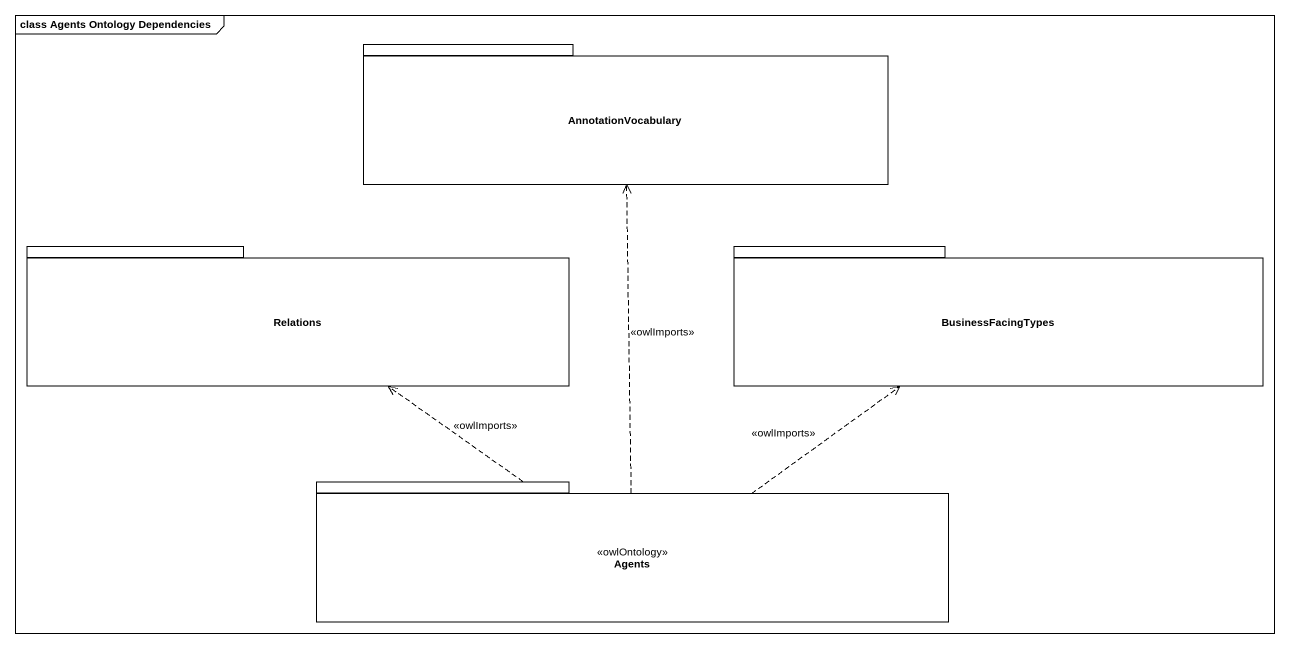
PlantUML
@startuml
mainframe class Agents Ontology Dependencies
package AnnotationVocabulary {
}
package Relations {
}
package BusinessFacingTypes {
}
package Agents <<owlOntology>> {
}
Agents .up.> AnnotationVocabulary : <<owlImports>>
Agents .up.> Relations : <<owlImports>>
Agents .up.> BusinessFacingTypes : <<owlImports>>
@enduml
